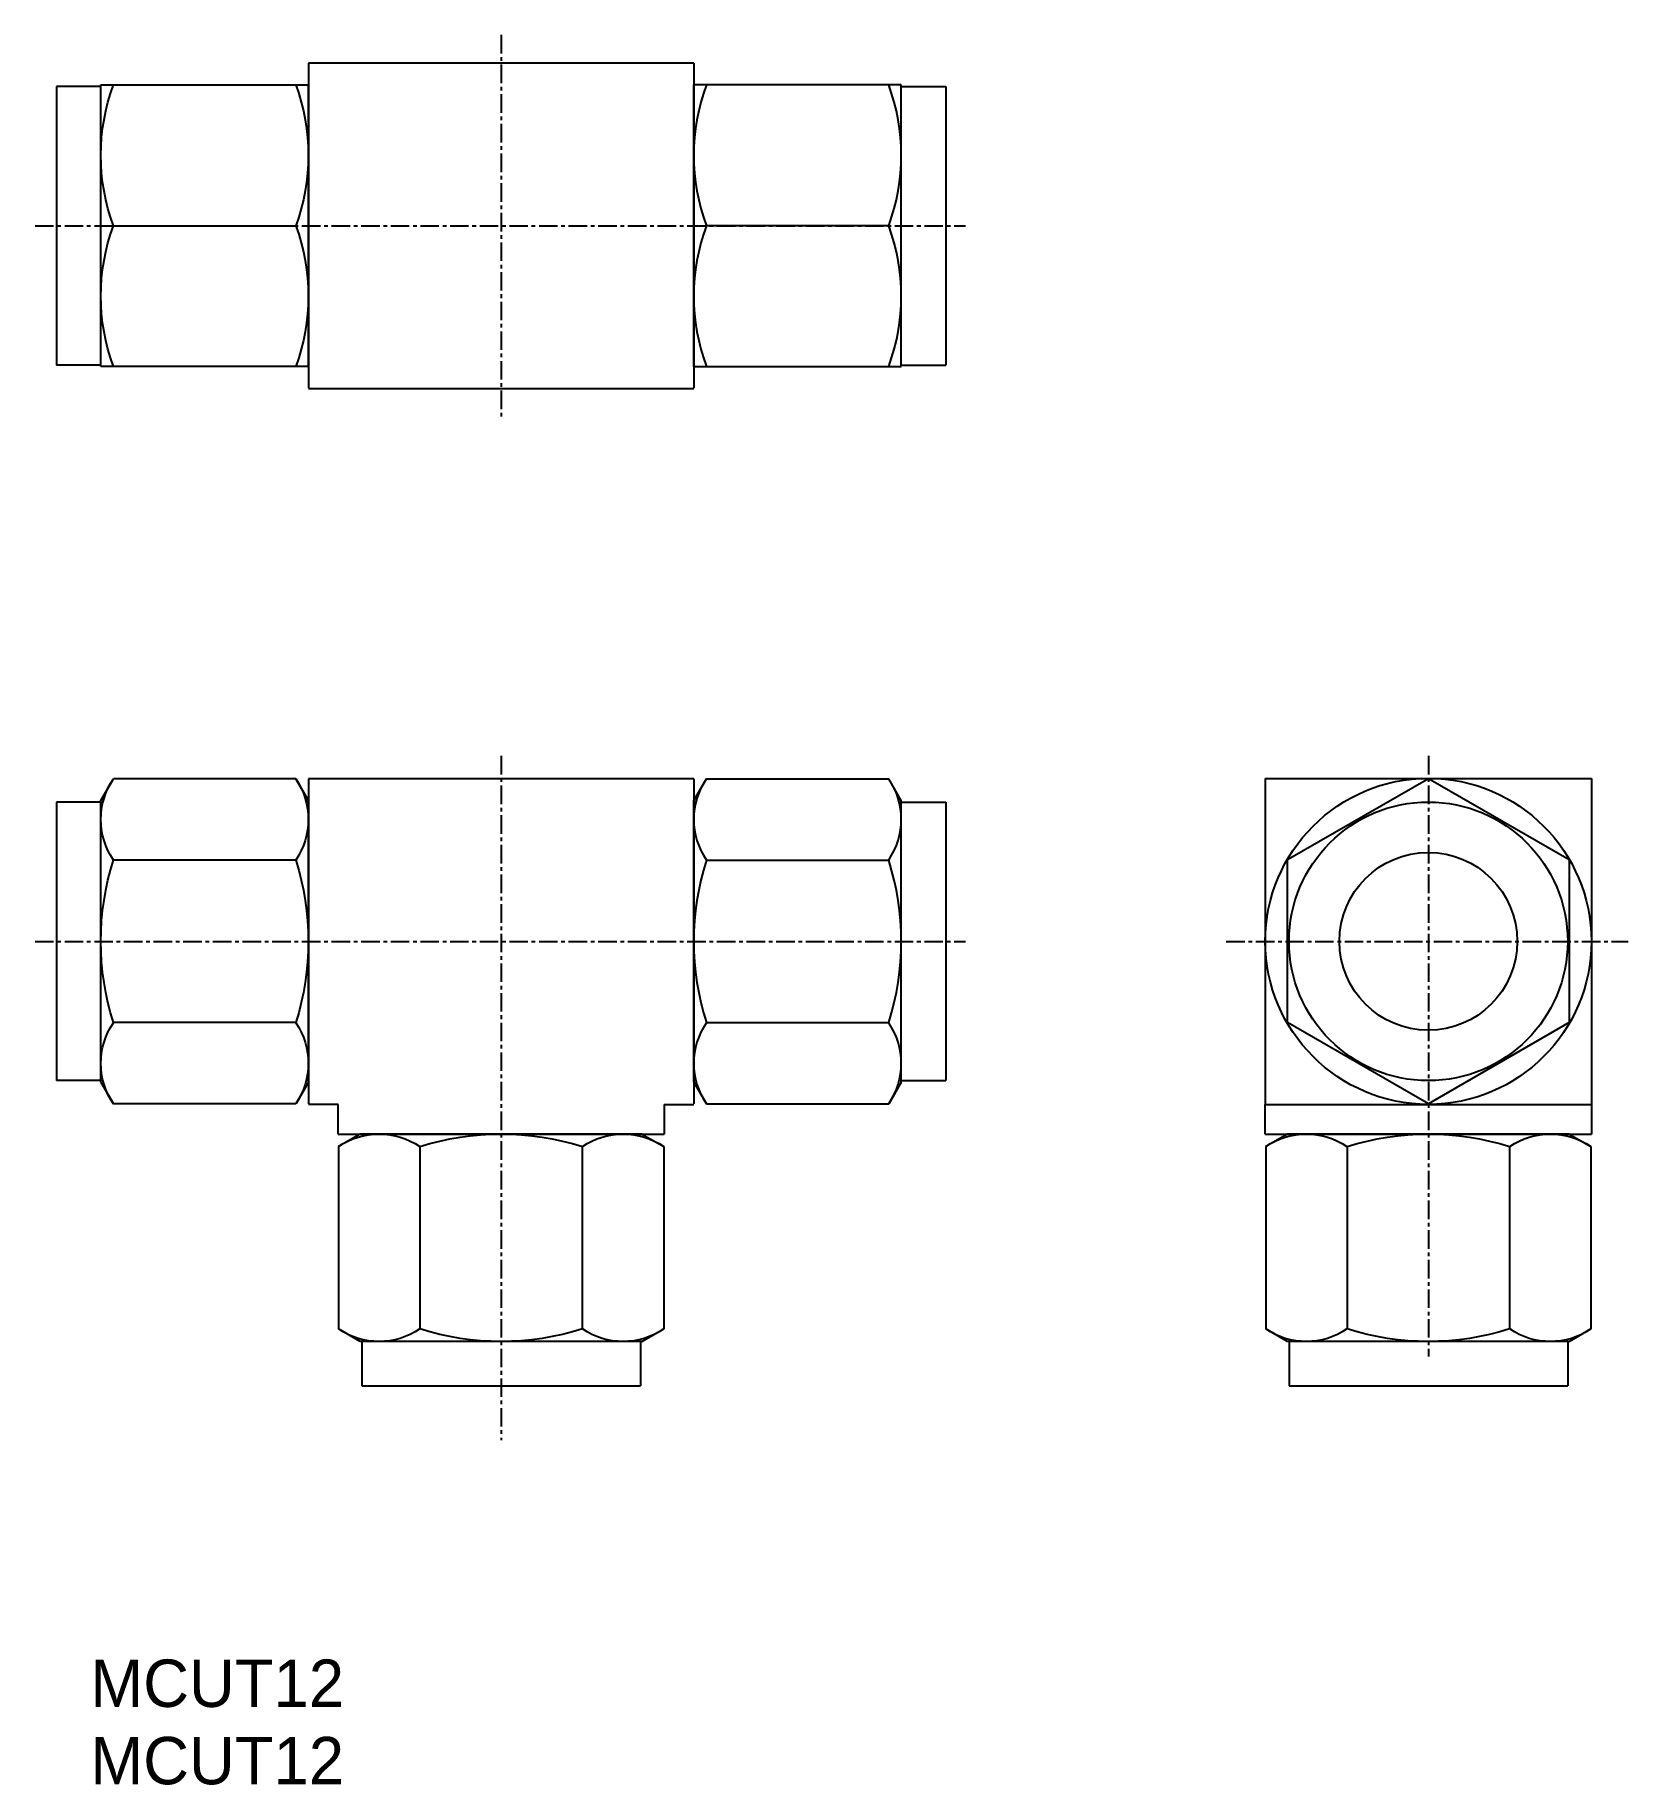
# Model space of a CAD drawing. Extents: x -258 to -151, y 46 to 164.
import ezdxf

# ---------------------------------------------------------------- set-up
doc = ezdxf.new("R2010")
doc.units = 0
doc.linetypes.add('CENTER', pattern=[2, 1.25, -0.25, 0.25, -0.25])
doc.layers.get('0').update_dxf_attribs({"linetype": 'CONTINUOUS'})
doc.layers.add('CENTER', color=1, linetype='CENTER')

# ---------------------------------------------------------------- blocks, each defined once
blk = doc.blocks.new('A$C13CA6C61')
for p, q in [((0, 9.5), (0.85, 10.97)), ((14, 9.5), (13.15, 10.97)), ((14, -5.48), (14, -5.48)), ((0, -9.5), (0.85, -10.97)), ((14, -9.5), (13.15, -10.97))]:
    blk.add_line(p, q)
at = {"color": 7, "linetype": 'CONTINUOUS'}
for p, q in [((0.85, 10.97), (13.15, 10.97)), ((0, -9.5), (0, 9.5)), ((14, -9.5), (14, 9.5)), ((0.85, 5.48), (13.15, 5.48)), ((0.85, -5.48), (13.15, -5.48)), ((0.85, -10.97), (13.15, -10.97))]:
    blk.add_line(p, q, dxfattribs=at)
for centre, radius, start, end in [((4.85, 8.23), 4.85, 145.589, 214.4111), ((9.15, 8.23), 4.85, 325.5889, 34.411), ((18.15, 0), 18.15, 162.412, 197.588), ((-4.15, 0), 18.15, 342.412, 17.588), ((4.85, -8.23), 4.85, 145.5889, 214.411), ((9.15, -8.23), 4.85, 325.589, 34.4111)]:
    blk.add_arc(centre, radius, start, end)
blk = doc.blocks.new('A$C30516091')
for p, q in [((0, -9.5), (0, 9.5)), ((14, 9.5), (0, 9.5)), ((14, -9.5), (14, 9.5)), ((13.15, 0), (0.85, 0)), ((0, -9.5), (14, -9.5))]:
    blk.add_line(p, q)
for centre, start, end in [((13.72, 4.75), 159.7438, 200.2562), ((0.28, 4.75), 339.7438, 20.2562), ((13.72, -4.75), 159.7438, 200.2562), ((0.28, -4.75), 339.7438, 20.2562)]:
    blk.add_arc(centre, 13.72, start, end)

msp = doc.modelspace()

# ---------------------------------------------------------------- linework, layer by layer
at = {"color": 7, "linetype": 'CONTINUOUS'}
for p, q in [((-239.78, 161.79), (-213.78, 161.79)), ((-239.78, 161.76), (-239.78, 139.82)), ((-213.78, 161.76), (-213.78, 139.82)), ((-256.78, 160.19), (-256.78, 141.39)), ((-253.78, 160.19), (-256.78, 160.19)), ((-199.78, 160.19), (-196.78, 160.19)), ((-196.78, 160.19), (-196.78, 141.39)), ((-253.78, 141.39), (-256.78, 141.39)), ((-199.78, 141.39), (-196.78, 141.39)), ((-213.78, 139.79), (-239.78, 139.79)), ((-239.78, 113.5), (-213.78, 113.5)), ((-239.78, 113.47), (-239.78, 91.53)), ((-213.78, 113.47), (-213.78, 91.53)), ((-175.22, 113.5), (-175.22, 91.5)), ((-175.22, 113.5), (-153.22, 113.5)), ((-164.22, 113.47), (-173.72, 107.99)), ((-154.72, 107.99), (-164.22, 113.47)), ((-153.22, 113.5), (-153.22, 91.5)), ((-256.78, 111.9), (-256.78, 93.1)), ((-253.78, 111.9), (-256.78, 111.9)), ((-199.78, 111.9), (-196.78, 111.9)), ((-196.78, 111.9), (-196.78, 93.1)), ((-173.72, 97.02), (-173.72, 107.99)), ((-154.72, 107.99), (-154.72, 97.02)), ((-164.22, 91.53), (-173.72, 97.02)), ((-154.72, 97.02), (-164.22, 91.53)), ((-253.78, 93.1), (-256.78, 93.1)), ((-199.78, 93.1), (-196.78, 93.1)), ((-237.78, 91.5), (-239.78, 91.5)), ((-237.78, 89.5), (-237.78, 91.5)), ((-215.78, 91.5), (-213.78, 91.5)), ((-215.78, 91.5), (-215.78, 89.5)), ((-175.22, 91.5), (-153.22, 91.5)), ((-175.22, 89.5), (-175.22, 91.5)), ((-153.22, 91.5), (-153.22, 89.5)), ((-237.78, 89.5), (-215.78, 89.5)), ((-175.22, 89.5), (-153.22, 89.5)), ((-236.18, 75.5), (-236.18, 72.5)), ((-217.38, 75.5), (-217.38, 72.5)), ((-173.62, 75.5), (-173.62, 72.5)), ((-154.82, 75.5), (-154.82, 72.5)), ((-236.18, 72.5), (-217.38, 72.5)), ((-173.62, 72.5), (-154.82, 72.5))]:
    msp.add_line(p, q, dxfattribs=at)
for radius in [11, 9.4, 6]:
    msp.add_circle((-164.22, 102.5), radius, dxfattribs=at)
at = {"layer": 'CENTER', "color": 1, "linetype": 'CENTER'}
for p, q in [((-226.78, 163.66), (-226.78, 137.72)), ((-258.22, 150.79), (-195.44, 150.79)), ((-226.78, 115.01), (-226.78, 68.84)), ((-164.22, 115.01), (-164.22, 74.49)), ((-258.22, 102.5), (-195.44, 102.5)), ((-177.86, 102.5), (-150.75, 102.5))]:
    msp.add_line(p, q, dxfattribs=at)

# ---------------------------------------------------------------- block references
at = {"color": 7, "linetype": 'CONTINUOUS', "xscale": -1}
for name, p in [('A$C30516091', (-239.78, 150.79)), ('A$C13CA6C61', (-239.78, 102.5))]:
    msp.add_blockref(name, p, dxfattribs=at)
at = {"color": 7, "linetype": 'CONTINUOUS'}
for name, p in [('A$C30516091', (-213.78, 150.79)), ('A$C13CA6C61', (-213.78, 102.5))]:
    msp.add_blockref(name, p, dxfattribs=at)
at = {"color": 7, "linetype": 'CONTINUOUS', "xscale": -1, "rotation": 90}
for p in [(-226.78, 89.5), (-164.22, 89.5)]:
    msp.add_blockref('A$C13CA6C61', p, dxfattribs=at)

# ---------------------------------------------------------------- texts
at = {"color": 7, "linetype": 'CONTINUOUS'}
for p in [(-254.49, 50.84), (-254.49, 45.62)]:
    msp.add_text('MCUT12', height=3.2, dxfattribs=at).set_placement(p)

doc.saveas('drawing.dxf')
